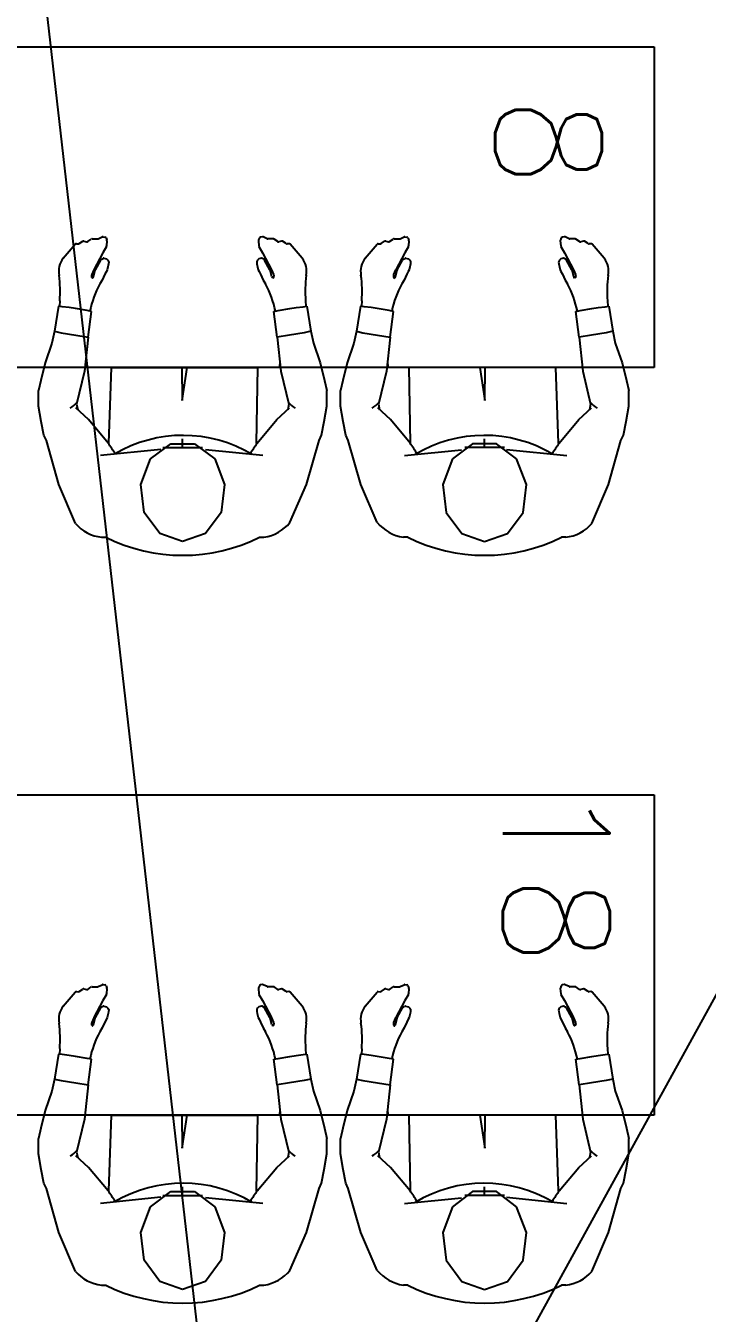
# Model space of a CAD drawing. Header units: metres. Extents: x -1 to 148, y 0 to 108.
# Drawn here: x 39.23 to 40.505, y 47.425 to 49.835 of the extents above; entities that cross this region are included whole.
import ezdxf

# ---------------------------------------------------------------- set-up
doc = ezdxf.new("R2010")
doc.units = ezdxf.units.M
doc.header["$MEASUREMENT"] = 0
doc.layers.add('MOEBEL', color=6, linetype='CONTINUOUS')
doc.layers.add('ZUFAHRTEN_WEGE', color=8, linetype='CONTINUOUS')
doc.styles.get("Standard").update_dxf_attribs({"font": 'romans.shx', "width": 0.7})

msp = doc.modelspace()

# ---------------------------------------------------------------- linework, layer by layer
at = {"layer": 'MOEBEL', "ltscale": 0.2}
for p, q in [((39.2056, 49.7956), (40.4056, 49.7956)), ((40.4056, 49.7956), (40.4056, 49.1956)), ((40.4056, 49.1956), (39.2056, 49.1956)), ((39.2056, 48.3956), (40.4056, 48.3956)), ((40.4056, 48.3956), (40.4056, 47.7956)), ((40.4056, 47.7956), (39.2056, 47.7956))]:
    msp.add_line(p, q, dxfattribs=at)
at = {"layer": 'ZUFAHRTEN_WEGE'}
for p, q in [((39.6584, 46.4516), (39.1351, 51.0387)), ((41.8823, 50.4976), (39.6584, 46.4516)), ((39.3454, 49.4312), (39.3522, 49.4357)), ((39.3538, 49.4361), (39.3639, 49.4361)), ((39.3652, 49.4364), (39.3723, 49.4399)), ((39.374, 49.4401), (39.3776, 49.4395)), ((39.3797, 49.4379), (39.3813, 49.4341)), ((39.6666, 49.4379), (39.665, 49.4341)), ((39.6722, 49.4401), (39.6687, 49.4395)), ((39.6811, 49.4364), (39.6739, 49.4399)), ((39.6925, 49.4361), (39.6823, 49.4361)), ((39.7009, 49.4312), (39.694, 49.4357)), ((39.9103, 49.4312), (39.9172, 49.4357)), ((39.9187, 49.4361), (39.9289, 49.4361)), ((39.9301, 49.4364), (39.9373, 49.4399)), ((39.939, 49.4401), (39.9425, 49.4395)), ((39.9446, 49.4379), (39.9462, 49.4341)), ((40.2315, 49.4379), (40.2299, 49.4341)), ((40.2372, 49.4401), (40.2337, 49.4395)), ((40.246, 49.4364), (40.2389, 49.4399)), ((40.2574, 49.4361), (40.2473, 49.4361)), ((40.2658, 49.4312), (40.259, 49.4357)), ((39.2993, 49.3998), (39.3219, 49.4261)), ((39.3242, 49.4271), (39.3276, 49.4269)), ((39.3294, 49.4273), (39.3361, 49.4317)), ((39.3384, 49.4321), (39.3431, 49.4308)), ((39.3736, 49.4101), (39.3568, 49.3784)), ((39.3804, 49.4216), (39.3737, 49.4102)), ((39.3815, 49.4328), (39.3808, 49.4229)), ((39.6647, 49.4328), (39.6655, 49.4229)), ((39.6658, 49.4216), (39.6726, 49.4102)), ((39.6727, 49.4101), (39.6895, 49.3784)), ((39.7079, 49.4321), (39.7032, 49.4308)), ((39.7169, 49.4273), (39.7102, 49.4317)), ((39.722, 49.4271), (39.7186, 49.4269)), ((39.7469, 49.3998), (39.7244, 49.4261)), ((39.8643, 49.3998), (39.8868, 49.4261)), ((39.8892, 49.4271), (39.8926, 49.4269)), ((39.8943, 49.4273), (39.901, 49.4317)), ((39.9033, 49.4321), (39.9081, 49.4308)), ((39.9386, 49.4101), (39.9217, 49.3784)), ((39.9454, 49.4216), (39.9386, 49.4102)), ((39.9465, 49.4328), (39.9457, 49.4229)), ((40.2297, 49.4328), (40.2304, 49.4229)), ((40.2308, 49.4216), (40.2376, 49.4102)), ((40.2376, 49.4101), (40.2544, 49.3784)), ((40.2728, 49.4321), (40.2681, 49.4308)), ((40.2818, 49.4273), (40.2751, 49.4317)), ((40.287, 49.4271), (40.2836, 49.4269)), ((40.3119, 49.3998), (40.2893, 49.4261)), ((39.3598, 49.3785), (39.3697, 49.3965)), ((39.3716, 49.398), (39.3742, 49.3997)), ((39.3754, 49.3998), (39.3806, 49.3988)), ((39.3806, 49.3988), (39.3829, 49.3963)), ((39.3829, 49.3963), (39.3845, 49.3941)), ((39.3839, 49.3862), (39.3832, 49.3837)), ((39.3844, 49.3895), (39.3839, 49.3862)), ((39.3847, 49.3926), (39.3844, 49.3895)), ((39.3845, 49.3941), (39.3847, 49.3926)), ((39.6618, 49.3941), (39.6616, 49.3926)), ((39.6616, 49.3926), (39.6618, 49.3895)), ((39.6633, 49.3963), (39.6618, 49.3941)), ((39.6618, 49.3895), (39.6623, 49.3862)), ((39.6623, 49.3862), (39.663, 49.3837)), ((39.6656, 49.3988), (39.6633, 49.3963)), ((39.6709, 49.3998), (39.6656, 49.3988)), ((39.6747, 49.398), (39.6721, 49.3997)), ((39.6865, 49.3785), (39.6765, 49.3965)), ((39.9247, 49.3785), (39.9347, 49.3965)), ((39.9365, 49.398), (39.9391, 49.3997)), ((39.9403, 49.3998), (39.9456, 49.3988)), ((39.9456, 49.3988), (39.9479, 49.3963)), ((39.9479, 49.3963), (39.9494, 49.3941)), ((39.9489, 49.3862), (39.9482, 49.3837)), ((39.9494, 49.3895), (39.9489, 49.3862)), ((39.9494, 49.3941), (39.9496, 49.3926)), ((39.9496, 49.3926), (39.9494, 49.3895)), ((40.2267, 49.3941), (40.2265, 49.3926)), ((40.2265, 49.3926), (40.2268, 49.3895)), ((40.2283, 49.3963), (40.2267, 49.3941)), ((40.2268, 49.3895), (40.2273, 49.3862)), ((40.2273, 49.3862), (40.228, 49.3837)), ((40.2306, 49.3988), (40.2283, 49.3963)), ((40.2358, 49.3998), (40.2306, 49.3988)), ((40.2397, 49.398), (40.237, 49.3997)), ((40.2514, 49.3785), (40.2415, 49.3965)), ((39.3528, 49.3686), (39.3524, 49.3661)), ((39.3567, 49.3782), (39.353, 49.3692)), ((39.3535, 49.3634), (39.3543, 49.3627)), ((39.3543, 49.3627), (39.3551, 49.3632)), ((39.3563, 49.3649), (39.3596, 49.3779)), ((39.3777, 49.3701), (39.3724, 49.3591)), ((39.3803, 49.3752), (39.3777, 49.3701)), ((39.3817, 49.3784), (39.3803, 49.3752)), ((39.3832, 49.3837), (39.3817, 49.3784)), ((39.663, 49.3837), (39.6645, 49.3784)), ((39.6645, 49.3784), (39.666, 49.3752)), ((39.666, 49.3752), (39.6685, 49.3701)), ((39.6685, 49.3701), (39.6738, 49.3591)), ((39.6899, 49.3649), (39.6867, 49.3779)), ((39.6896, 49.3782), (39.6933, 49.3692)), ((39.6919, 49.3627), (39.6911, 49.3632)), ((39.6928, 49.3634), (39.6919, 49.3627)), ((39.6935, 49.3686), (39.6939, 49.3661)), ((39.9178, 49.3686), (39.9173, 49.3661)), ((39.9216, 49.3782), (39.9179, 49.3692)), ((39.9184, 49.3634), (39.9193, 49.3627)), ((39.9193, 49.3627), (39.9201, 49.3632)), ((39.9213, 49.3649), (39.9245, 49.3779)), ((39.9427, 49.3701), (39.9374, 49.3591)), ((39.9452, 49.3752), (39.9427, 49.3701)), ((39.9467, 49.3784), (39.9452, 49.3752)), ((39.9482, 49.3837), (39.9467, 49.3784)), ((40.228, 49.3837), (40.2295, 49.3784)), ((40.2295, 49.3784), (40.2309, 49.3752)), ((40.2309, 49.3752), (40.2335, 49.3701)), ((40.2335, 49.3701), (40.2388, 49.3591)), ((40.2549, 49.3649), (40.2516, 49.3779)), ((40.2546, 49.3782), (40.2582, 49.3692)), ((40.2569, 49.3627), (40.2561, 49.3632)), ((40.2577, 49.3634), (40.2569, 49.3627)), ((40.2584, 49.3686), (40.2588, 49.3661)), ((39.3724, 49.3591), (39.3681, 49.3518)), ((39.6738, 49.3591), (39.6782, 49.3518)), ((39.9374, 49.3591), (39.933, 49.3518)), ((40.2388, 49.3591), (40.2431, 49.3518)), ((39.2932, 49.3202), (39.2928, 49.31)), ((39.2932, 49.3202), (39.2928, 49.31)), ((39.7531, 49.3202), (39.7535, 49.31)), ((39.7531, 49.3202), (39.7535, 49.31)), ((39.8581, 49.3202), (39.8577, 49.31)), ((39.8581, 49.3202), (39.8577, 49.31)), ((40.318, 49.3202), (40.3185, 49.31)), ((40.318, 49.3202), (40.3185, 49.31)), ((39.2909, 49.3102), (39.2834, 49.2632)), ((39.2976, 49.3092), (39.2909, 49.3102)), ((39.3107, 49.3074), (39.2976, 49.3092)), ((39.3223, 49.3056), (39.3107, 49.3074)), ((39.3446, 49.3018), (39.3223, 49.3056)), ((39.3526, 49.3005), (39.3446, 49.3018)), ((39.3461, 49.2523), (39.3526, 49.3005)), ((39.6936, 49.3005), (39.7016, 49.3018)), ((39.7001, 49.2523), (39.6936, 49.3005)), ((39.7016, 49.3018), (39.7239, 49.3056)), ((39.7239, 49.3056), (39.7356, 49.3074)), ((39.7356, 49.3074), (39.7487, 49.3092)), ((39.7487, 49.3092), (39.7553, 49.3102)), ((39.7553, 49.3102), (39.7628, 49.2632)), ((39.8559, 49.3102), (39.8484, 49.2632)), ((39.8625, 49.3092), (39.8559, 49.3102)), ((39.8756, 49.3074), (39.8625, 49.3092)), ((39.8873, 49.3056), (39.8756, 49.3074)), ((39.9096, 49.3018), (39.8873, 49.3056)), ((39.9176, 49.3005), (39.9096, 49.3018)), ((39.9111, 49.2523), (39.9176, 49.3005)), ((40.2586, 49.3005), (40.2666, 49.3018)), ((40.2651, 49.2523), (40.2586, 49.3005)), ((40.2666, 49.3018), (40.2889, 49.3056)), ((40.2889, 49.3056), (40.3006, 49.3074)), ((40.3006, 49.3074), (40.3136, 49.3092)), ((40.3136, 49.3092), (40.3203, 49.3102)), ((40.3203, 49.3102), (40.3278, 49.2632)), ((39.2834, 49.2632), (39.2786, 49.2407)), ((39.2838, 49.2647), (39.2834, 49.2632)), ((39.2834, 49.2632), (39.2956, 49.2605)), ((39.2956, 49.2605), (39.3229, 49.2562)), ((39.3229, 49.2562), (39.3461, 49.2523)), ((39.3461, 49.2523), (39.3394, 49.1884)), ((39.7233, 49.2562), (39.7001, 49.2523)), ((39.7001, 49.2523), (39.7068, 49.1884)), ((39.7507, 49.2605), (39.7233, 49.2562)), ((39.7628, 49.2632), (39.7507, 49.2605)), ((39.7625, 49.2647), (39.7628, 49.2632)), ((39.7628, 49.2632), (39.7677, 49.2407)), ((39.8484, 49.2632), (39.8435, 49.2407)), ((39.8487, 49.2647), (39.8484, 49.2632)), ((39.8484, 49.2632), (39.8605, 49.2605)), ((39.8605, 49.2605), (39.8879, 49.2562)), ((39.8879, 49.2562), (39.9111, 49.2523)), ((39.9111, 49.2523), (39.9044, 49.1884)), ((40.2883, 49.2562), (40.2651, 49.2523)), ((40.2651, 49.2523), (40.2718, 49.1884)), ((40.3157, 49.2605), (40.2883, 49.2562)), ((40.3278, 49.2632), (40.3157, 49.2605)), ((40.3274, 49.2647), (40.3278, 49.2632)), ((40.3278, 49.2632), (40.3326, 49.2407)), ((39.2786, 49.2407), (39.2661, 49.2043)), ((39.7677, 49.2407), (39.7802, 49.2043)), ((39.8435, 49.2407), (39.831, 49.2043)), ((40.3326, 49.2407), (40.3452, 49.2043)), ((39.2661, 49.2043), (39.2576, 49.1711)), ((39.3848, 49.0538), (39.3898, 49.1956)), ((39.3898, 49.1956), (39.664, 49.1956)), ((39.5228, 49.1337), (39.5222, 49.1956)), ((39.5223, 49.1337), (39.5315, 49.1956)), ((39.6615, 49.0538), (39.664, 49.1956)), ((39.7045, 49.2002), (39.7044, 49.1991)), ((39.7044, 49.1991), (39.7044, 49.1979)), ((39.7047, 49.2014), (39.7045, 49.2002)), ((39.7049, 49.2025), (39.7047, 49.2014)), ((39.7052, 49.2036), (39.7049, 49.2025)), ((39.7802, 49.2043), (39.7886, 49.1711)), ((39.831, 49.2043), (39.8226, 49.1711)), ((39.906, 49.2036), (39.9063, 49.2025)), ((39.9063, 49.2025), (39.9065, 49.2014)), ((39.9065, 49.2014), (39.9067, 49.2002)), ((39.9067, 49.2002), (39.9068, 49.1991)), ((39.9068, 49.1991), (39.9068, 49.1979)), ((39.9497, 49.0538), (39.9472, 49.1956)), ((40.2214, 49.1956), (39.9472, 49.1956)), ((40.0889, 49.1337), (40.0797, 49.1956)), ((40.0884, 49.1337), (40.0891, 49.1956)), ((40.2264, 49.0538), (40.2214, 49.1956)), ((40.3452, 49.2043), (40.3536, 49.1711)), ((39.2576, 49.1711), (39.2535, 49.1523)), ((39.3394, 49.1884), (39.3247, 49.1266)), ((39.7068, 49.1884), (39.7216, 49.1266)), ((39.7886, 49.1711), (39.7928, 49.1523)), ((39.8226, 49.1711), (39.8184, 49.1523)), ((39.9044, 49.1884), (39.8896, 49.1266)), ((40.2718, 49.1884), (40.2865, 49.1266)), ((40.3536, 49.1711), (40.3577, 49.1523)), ((39.2534, 49.1233), (39.2535, 49.1523)), ((39.7928, 49.1233), (39.7928, 49.1523)), ((39.8184, 49.1233), (39.8184, 49.1523)), ((40.3578, 49.1233), (40.3577, 49.1523)), ((39.2585, 49.0942), (39.2534, 49.1233)), ((39.3247, 49.1266), (39.3267, 49.1164)), ((39.7216, 49.1266), (39.7196, 49.1164)), ((39.7878, 49.0942), (39.7928, 49.1233)), ((39.8235, 49.0942), (39.8184, 49.1233)), ((39.8896, 49.1266), (39.8916, 49.1164)), ((40.2865, 49.1266), (40.2846, 49.1164)), ((40.3527, 49.0942), (40.3578, 49.1233)), ((39.3467, 49.0978), (39.3232, 49.1196)), ((39.3836, 49.0538), (39.3467, 49.0978)), ((39.6626, 49.0538), (39.6995, 49.0978)), ((39.6995, 49.0978), (39.7231, 49.1196)), ((39.9117, 49.0978), (39.8881, 49.1196)), ((39.9486, 49.0538), (39.9117, 49.0978)), ((40.2276, 49.0538), (40.2645, 49.0978)), ((40.2645, 49.0978), (40.288, 49.1196)), ((39.2632, 49.0687), (39.2585, 49.0942)), ((39.7831, 49.0687), (39.7878, 49.0942)), ((39.8281, 49.0687), (39.8235, 49.0942)), ((40.348, 49.0687), (40.3527, 49.0942)), ((39.2681, 49.0587), (39.2632, 49.0687)), ((39.2913, 48.9763), (39.2681, 49.0587)), ((39.4632, 49.0242), (39.5008, 49.0527)), ((39.5008, 49.0527), (39.5455, 49.0527)), ((39.5231, 49.0456), (39.5231, 49.0617)), ((39.5455, 49.0527), (39.5831, 49.0242)), ((39.7549, 48.9763), (39.7782, 49.0587)), ((39.7782, 49.0587), (39.7831, 49.0687)), ((39.833, 49.0587), (39.8281, 49.0687)), ((39.8563, 48.9763), (39.833, 49.0587)), ((40.0657, 49.0527), (40.0281, 49.0242)), ((40.1104, 49.0527), (40.0657, 49.0527)), ((40.0881, 49.0456), (40.0881, 49.0617)), ((40.148, 49.0242), (40.1104, 49.0527)), ((40.3199, 48.9763), (40.3431, 49.0587)), ((40.3431, 49.0587), (40.348, 49.0687)), ((39.4821, 49.0421), (39.3692, 49.0305)), ((39.4446, 48.9763), (39.4632, 49.0242)), ((39.486, 49.0456), (39.5602, 49.0456)), ((39.6732, 49.0305), (39.5661, 49.0412)), ((39.5831, 49.0242), (39.6016, 48.9763)), ((39.938, 49.0305), (40.0451, 49.0412)), ((40.0281, 49.0242), (40.0096, 48.9763)), ((40.1252, 49.0456), (40.051, 49.0456)), ((40.1291, 49.0421), (40.242, 49.0305)), ((40.1666, 48.9763), (40.148, 49.0242)), ((39.3223, 48.9032), (39.2913, 48.9763)), ((39.451, 48.9242), (39.4446, 48.9763)), ((39.6016, 48.9763), (39.5953, 48.9242)), ((39.7239, 48.9052), (39.7549, 48.9763)), ((39.8873, 48.9052), (39.8563, 48.9763)), ((40.0096, 48.9763), (40.0159, 48.9242)), ((40.1602, 48.9242), (40.1666, 48.9763)), ((40.2889, 48.9032), (40.3199, 48.9763)), ((39.4802, 48.8844), (39.451, 48.9242)), ((39.5953, 48.9242), (39.566, 48.8844)), ((40.0159, 48.9242), (40.0452, 48.8844)), ((40.131, 48.8844), (40.1602, 48.9242)), ((39.5231, 48.8695), (39.4802, 48.8844)), ((39.566, 48.8844), (39.5231, 48.8695)), ((40.0452, 48.8844), (40.0881, 48.8695)), ((40.0881, 48.8695), (40.131, 48.8844)), ((39.3711, 48.8775), (39.3791, 48.8775)), ((39.6671, 48.8775), (39.6751, 48.8775)), ((39.9441, 48.8775), (39.9361, 48.8775)), ((40.2401, 48.8775), (40.2321, 48.8775)), ((39.3538, 48.0361), (39.3639, 48.0361)), ((39.3652, 48.0364), (39.3723, 48.0399)), ((39.374, 48.0401), (39.3776, 48.0395)), ((39.3797, 48.0379), (39.3813, 48.0341)), ((39.6666, 48.0379), (39.665, 48.0341)), ((39.6722, 48.0401), (39.6687, 48.0395)), ((39.6811, 48.0364), (39.6739, 48.0399)), ((39.6925, 48.0361), (39.6823, 48.0361)), ((39.9187, 48.0361), (39.9289, 48.0361)), ((39.9301, 48.0364), (39.9373, 48.0399)), ((39.939, 48.0401), (39.9425, 48.0395)), ((39.9446, 48.0379), (39.9462, 48.0341)), ((40.2315, 48.0379), (40.2299, 48.0341)), ((40.2372, 48.0401), (40.2337, 48.0395)), ((40.246, 48.0364), (40.2389, 48.0399)), ((40.2574, 48.0361), (40.2473, 48.0361)), ((39.2993, 47.9998), (39.3219, 48.0261)), ((39.3242, 48.0271), (39.3276, 48.0269)), ((39.3294, 48.0273), (39.3361, 48.0317)), ((39.3384, 48.0321), (39.3431, 48.0308)), ((39.3454, 48.0312), (39.3522, 48.0357)), ((39.3804, 48.0216), (39.3737, 48.0102)), ((39.3815, 48.0328), (39.3808, 48.0229)), ((39.6647, 48.0328), (39.6655, 48.0229)), ((39.6658, 48.0216), (39.6726, 48.0102)), ((39.7009, 48.0312), (39.694, 48.0357)), ((39.7079, 48.0321), (39.7032, 48.0308)), ((39.7169, 48.0273), (39.7102, 48.0317)), ((39.722, 48.0271), (39.7186, 48.0269)), ((39.7469, 47.9998), (39.7244, 48.0261)), ((39.8643, 47.9998), (39.8868, 48.0261)), ((39.8892, 48.0271), (39.8926, 48.0269)), ((39.8943, 48.0273), (39.901, 48.0317)), ((39.9033, 48.0321), (39.9081, 48.0308)), ((39.9103, 48.0312), (39.9172, 48.0357)), ((39.9454, 48.0216), (39.9386, 48.0102)), ((39.9465, 48.0328), (39.9457, 48.0229)), ((40.2297, 48.0328), (40.2304, 48.0229)), ((40.2308, 48.0216), (40.2376, 48.0102)), ((40.2658, 48.0312), (40.259, 48.0357)), ((40.2728, 48.0321), (40.2681, 48.0308)), ((40.2818, 48.0273), (40.2751, 48.0317)), ((40.287, 48.0271), (40.2836, 48.0269)), ((40.3119, 47.9998), (40.2893, 48.0261)), ((39.3736, 48.0101), (39.3568, 47.9784)), ((39.3598, 47.9785), (39.3697, 47.9965)), ((39.3716, 47.998), (39.3742, 47.9997)), ((39.3754, 47.9998), (39.3806, 47.9988)), ((39.3806, 47.9988), (39.3829, 47.9963)), ((39.3829, 47.9963), (39.3845, 47.9941)), ((39.3844, 47.9895), (39.3839, 47.9862)), ((39.3847, 47.9926), (39.3844, 47.9895)), ((39.3845, 47.9941), (39.3847, 47.9926)), ((39.6618, 47.9941), (39.6616, 47.9926)), ((39.6616, 47.9926), (39.6618, 47.9895)), ((39.6633, 47.9963), (39.6618, 47.9941)), ((39.6618, 47.9895), (39.6623, 47.9862)), ((39.6656, 47.9988), (39.6633, 47.9963)), ((39.6709, 47.9998), (39.6656, 47.9988)), ((39.6747, 47.998), (39.6721, 47.9997)), ((39.6727, 48.0101), (39.6895, 47.9784)), ((39.6865, 47.9785), (39.6765, 47.9965)), ((39.9386, 48.0101), (39.9217, 47.9784)), ((39.9247, 47.9785), (39.9347, 47.9965)), ((39.9365, 47.998), (39.9391, 47.9997)), ((39.9403, 47.9998), (39.9456, 47.9988)), ((39.9456, 47.9988), (39.9479, 47.9963)), ((39.9479, 47.9963), (39.9494, 47.9941)), ((39.9494, 47.9895), (39.9489, 47.9862)), ((39.9494, 47.9941), (39.9496, 47.9926)), ((39.9496, 47.9926), (39.9494, 47.9895)), ((40.2267, 47.9941), (40.2265, 47.9926)), ((40.2265, 47.9926), (40.2268, 47.9895)), ((40.2283, 47.9963), (40.2267, 47.9941)), ((40.2268, 47.9895), (40.2273, 47.9862)), ((40.2306, 47.9988), (40.2283, 47.9963)), ((40.2358, 47.9998), (40.2306, 47.9988)), ((40.2397, 47.998), (40.237, 47.9997)), ((40.2376, 48.0101), (40.2544, 47.9784)), ((40.2514, 47.9785), (40.2415, 47.9965)), ((39.3528, 47.9686), (39.3524, 47.9661)), ((39.3567, 47.9782), (39.353, 47.9692)), ((39.3563, 47.9649), (39.3596, 47.9779)), ((39.3777, 47.9701), (39.3724, 47.9591)), ((39.3803, 47.9752), (39.3777, 47.9701)), ((39.3817, 47.9784), (39.3803, 47.9752)), ((39.3832, 47.9837), (39.3817, 47.9784)), ((39.3839, 47.9862), (39.3832, 47.9837)), ((39.6623, 47.9862), (39.663, 47.9837)), ((39.663, 47.9837), (39.6645, 47.9784)), ((39.6645, 47.9784), (39.666, 47.9752)), ((39.666, 47.9752), (39.6685, 47.9701)), ((39.6685, 47.9701), (39.6738, 47.9591)), ((39.6899, 47.9649), (39.6867, 47.9779)), ((39.6896, 47.9782), (39.6933, 47.9692)), ((39.6935, 47.9686), (39.6939, 47.9661)), ((39.9178, 47.9686), (39.9173, 47.9661)), ((39.9216, 47.9782), (39.9179, 47.9692)), ((39.9213, 47.9649), (39.9245, 47.9779)), ((39.9427, 47.9701), (39.9374, 47.9591)), ((39.9452, 47.9752), (39.9427, 47.9701)), ((39.9467, 47.9784), (39.9452, 47.9752)), ((39.9482, 47.9837), (39.9467, 47.9784)), ((39.9489, 47.9862), (39.9482, 47.9837)), ((40.2273, 47.9862), (40.228, 47.9837)), ((40.228, 47.9837), (40.2295, 47.9784)), ((40.2295, 47.9784), (40.2309, 47.9752)), ((40.2309, 47.9752), (40.2335, 47.9701)), ((40.2335, 47.9701), (40.2388, 47.9591)), ((40.2549, 47.9649), (40.2516, 47.9779)), ((40.2546, 47.9782), (40.2582, 47.9692)), ((40.2584, 47.9686), (40.2588, 47.9661)), ((39.3535, 47.9634), (39.3543, 47.9627)), ((39.3543, 47.9627), (39.3551, 47.9632)), ((39.3724, 47.9591), (39.3681, 47.9518)), ((39.6738, 47.9591), (39.6782, 47.9518)), ((39.6919, 47.9627), (39.6911, 47.9632)), ((39.6928, 47.9634), (39.6919, 47.9627)), ((39.9184, 47.9634), (39.9193, 47.9627)), ((39.9193, 47.9627), (39.9201, 47.9632)), ((39.9374, 47.9591), (39.933, 47.9518)), ((40.2388, 47.9591), (40.2431, 47.9518)), ((40.2569, 47.9627), (40.2561, 47.9632)), ((40.2577, 47.9634), (40.2569, 47.9627)), ((39.2932, 47.9202), (39.2928, 47.91)), ((39.2932, 47.9202), (39.2928, 47.91)), ((39.7531, 47.9202), (39.7535, 47.91)), ((39.7531, 47.9202), (39.7535, 47.91)), ((39.8581, 47.9202), (39.8577, 47.91)), ((39.8581, 47.9202), (39.8577, 47.91)), ((40.318, 47.9202), (40.3185, 47.91)), ((40.318, 47.9202), (40.3185, 47.91)), ((39.2909, 47.9102), (39.2834, 47.8632)), ((39.2976, 47.9092), (39.2909, 47.9102)), ((39.3107, 47.9074), (39.2976, 47.9092)), ((39.3223, 47.9056), (39.3107, 47.9074)), ((39.3446, 47.9018), (39.3223, 47.9056)), ((39.3526, 47.9005), (39.3446, 47.9018)), ((39.3461, 47.8523), (39.3526, 47.9005)), ((39.6936, 47.9005), (39.7016, 47.9018)), ((39.7001, 47.8523), (39.6936, 47.9005)), ((39.7016, 47.9018), (39.7239, 47.9056)), ((39.7239, 47.9056), (39.7356, 47.9074)), ((39.7356, 47.9074), (39.7487, 47.9092)), ((39.7487, 47.9092), (39.7553, 47.9102)), ((39.7553, 47.9102), (39.7628, 47.8632)), ((39.8559, 47.9102), (39.8484, 47.8632)), ((39.8625, 47.9092), (39.8559, 47.9102)), ((39.8756, 47.9074), (39.8625, 47.9092)), ((39.8873, 47.9056), (39.8756, 47.9074)), ((39.9096, 47.9018), (39.8873, 47.9056)), ((39.9176, 47.9005), (39.9096, 47.9018)), ((39.9111, 47.8523), (39.9176, 47.9005)), ((40.2586, 47.9005), (40.2666, 47.9018)), ((40.2651, 47.8523), (40.2586, 47.9005)), ((40.2666, 47.9018), (40.2889, 47.9056)), ((40.2889, 47.9056), (40.3006, 47.9074)), ((40.3006, 47.9074), (40.3136, 47.9092)), ((40.3136, 47.9092), (40.3203, 47.9102)), ((40.3203, 47.9102), (40.3278, 47.8632)), ((39.2834, 47.8632), (39.2786, 47.8407)), ((39.2838, 47.8647), (39.2834, 47.8632)), ((39.2834, 47.8632), (39.2956, 47.8605)), ((39.2956, 47.8605), (39.3229, 47.8562)), ((39.3229, 47.8562), (39.3461, 47.8523)), ((39.3461, 47.8523), (39.3394, 47.7884)), ((39.7233, 47.8562), (39.7001, 47.8523)), ((39.7001, 47.8523), (39.7068, 47.7884)), ((39.7507, 47.8605), (39.7233, 47.8562)), ((39.7628, 47.8632), (39.7507, 47.8605)), ((39.7625, 47.8647), (39.7628, 47.8632)), ((39.7628, 47.8632), (39.7677, 47.8407)), ((39.8484, 47.8632), (39.8435, 47.8407)), ((39.8487, 47.8647), (39.8484, 47.8632)), ((39.8484, 47.8632), (39.8605, 47.8605)), ((39.8605, 47.8605), (39.8879, 47.8562)), ((39.8879, 47.8562), (39.9111, 47.8523)), ((39.9111, 47.8523), (39.9044, 47.7884)), ((40.2883, 47.8562), (40.2651, 47.8523)), ((40.2651, 47.8523), (40.2718, 47.7884)), ((40.3157, 47.8605), (40.2883, 47.8562)), ((40.3278, 47.8632), (40.3157, 47.8605)), ((40.3274, 47.8647), (40.3278, 47.8632)), ((40.3278, 47.8632), (40.3326, 47.8407)), ((39.2786, 47.8407), (39.2661, 47.8043)), ((39.7677, 47.8407), (39.7802, 47.8043)), ((39.8435, 47.8407), (39.831, 47.8043)), ((40.3326, 47.8407), (40.3452, 47.8043)), ((39.2661, 47.8043), (39.2576, 47.7711)), ((39.3848, 47.6538), (39.3898, 47.7956)), ((39.3898, 47.7956), (39.664, 47.7956)), ((39.5228, 47.7337), (39.5222, 47.7956)), ((39.5223, 47.7337), (39.5315, 47.7956)), ((39.6615, 47.6538), (39.664, 47.7956)), ((39.7045, 47.8002), (39.7044, 47.7991)), ((39.7044, 47.7991), (39.7044, 47.7979)), ((39.7047, 47.8014), (39.7045, 47.8002)), ((39.7049, 47.8025), (39.7047, 47.8014)), ((39.7052, 47.8036), (39.7049, 47.8025)), ((39.7802, 47.8043), (39.7886, 47.7711)), ((39.831, 47.8043), (39.8226, 47.7711)), ((39.906, 47.8036), (39.9063, 47.8025)), ((39.9063, 47.8025), (39.9065, 47.8014)), ((39.9065, 47.8014), (39.9067, 47.8002)), ((39.9067, 47.8002), (39.9068, 47.7991)), ((39.9068, 47.7991), (39.9068, 47.7979)), ((39.9497, 47.6538), (39.9472, 47.7956)), ((40.2214, 47.7956), (39.9472, 47.7956)), ((40.0889, 47.7337), (40.0797, 47.7956)), ((40.0884, 47.7337), (40.0891, 47.7956)), ((40.2264, 47.6538), (40.2214, 47.7956)), ((40.3452, 47.8043), (40.3536, 47.7711)), ((39.2576, 47.7711), (39.2535, 47.7523)), ((39.3394, 47.7884), (39.3247, 47.7266)), ((39.7068, 47.7884), (39.7216, 47.7266)), ((39.7886, 47.7711), (39.7928, 47.7523)), ((39.8226, 47.7711), (39.8184, 47.7523)), ((39.9044, 47.7884), (39.8896, 47.7266)), ((40.2718, 47.7884), (40.2865, 47.7266)), ((40.3536, 47.7711), (40.3577, 47.7523)), ((39.2534, 47.7233), (39.2535, 47.7523)), ((39.7928, 47.7233), (39.7928, 47.7523)), ((39.8184, 47.7233), (39.8184, 47.7523)), ((40.3578, 47.7233), (40.3577, 47.7523)), ((39.2585, 47.6942), (39.2534, 47.7233)), ((39.3247, 47.7266), (39.3267, 47.7164)), ((39.7216, 47.7266), (39.7196, 47.7164)), ((39.7878, 47.6942), (39.7928, 47.7233)), ((39.8235, 47.6942), (39.8184, 47.7233)), ((39.8896, 47.7266), (39.8916, 47.7164)), ((40.2865, 47.7266), (40.2846, 47.7164)), ((40.3527, 47.6942), (40.3578, 47.7233)), ((39.3467, 47.6978), (39.3232, 47.7196)), ((39.6995, 47.6978), (39.7231, 47.7196)), ((39.9117, 47.6978), (39.8881, 47.7196)), ((40.2645, 47.6978), (40.288, 47.7196)), ((39.2632, 47.6687), (39.2585, 47.6942)), ((39.3836, 47.6538), (39.3467, 47.6978)), ((39.6626, 47.6538), (39.6995, 47.6978)), ((39.7831, 47.6687), (39.7878, 47.6942)), ((39.8281, 47.6687), (39.8235, 47.6942)), ((39.9486, 47.6538), (39.9117, 47.6978)), ((40.2276, 47.6538), (40.2645, 47.6978)), ((40.348, 47.6687), (40.3527, 47.6942)), ((39.2681, 47.6587), (39.2632, 47.6687)), ((39.2913, 47.5763), (39.2681, 47.6587)), ((39.4632, 47.6242), (39.5008, 47.6527)), ((39.5008, 47.6527), (39.5455, 47.6527)), ((39.5231, 47.6456), (39.5231, 47.6617)), ((39.5455, 47.6527), (39.5831, 47.6242)), ((39.7549, 47.5763), (39.7782, 47.6587)), ((39.7782, 47.6587), (39.7831, 47.6687)), ((39.833, 47.6587), (39.8281, 47.6687)), ((39.8563, 47.5763), (39.833, 47.6587)), ((40.0657, 47.6527), (40.0281, 47.6242)), ((40.1104, 47.6527), (40.0657, 47.6527)), ((40.0881, 47.6456), (40.0881, 47.6617)), ((40.148, 47.6242), (40.1104, 47.6527)), ((40.3199, 47.5763), (40.3431, 47.6587)), ((40.3431, 47.6587), (40.348, 47.6687)), ((39.4821, 47.6421), (39.3692, 47.6305)), ((39.486, 47.6456), (39.5602, 47.6456)), ((39.6732, 47.6305), (39.5661, 47.6412)), ((39.938, 47.6305), (40.0451, 47.6412)), ((40.1252, 47.6456), (40.051, 47.6456)), ((40.1291, 47.6421), (40.242, 47.6305)), ((39.4446, 47.5763), (39.4632, 47.6242)), ((39.5831, 47.6242), (39.6016, 47.5763)), ((40.0281, 47.6242), (40.0096, 47.5763)), ((40.1666, 47.5763), (40.148, 47.6242)), ((39.3223, 47.5032), (39.2913, 47.5763)), ((39.451, 47.5242), (39.4446, 47.5763)), ((39.6016, 47.5763), (39.5953, 47.5242)), ((39.7239, 47.5052), (39.7549, 47.5763)), ((39.8873, 47.5052), (39.8563, 47.5763)), ((40.0096, 47.5763), (40.0159, 47.5242)), ((40.1602, 47.5242), (40.1666, 47.5763)), ((40.2889, 47.5032), (40.3199, 47.5763)), ((39.4802, 47.4844), (39.451, 47.5242)), ((39.5953, 47.5242), (39.566, 47.4844)), ((40.0159, 47.5242), (40.0452, 47.4844)), ((40.131, 47.4844), (40.1602, 47.5242)), ((39.5231, 47.4695), (39.4802, 47.4844)), ((39.566, 47.4844), (39.5231, 47.4695)), ((40.0452, 47.4844), (40.0881, 47.4695)), ((40.0881, 47.4695), (40.131, 47.4844)), ((39.3711, 47.4775), (39.3791, 47.4775)), ((39.6671, 47.4775), (39.6751, 47.4775)), ((39.9441, 47.4775), (39.9361, 47.4775)), ((40.2401, 47.4775), (40.2321, 47.4775))]:
    msp.add_line(p, q, dxfattribs=at)
for centre, radius, start, end in [((39.3538, 49.4333), 0.00283, 89.9348, 123.2747), ((39.3639, 49.439), 0.00283, 269.9348, 295.913), ((39.3736, 49.4373), 0.00283, 80.3241, 115.913), ((39.3771, 49.4367), 0.00283, 23.0843, 80.3241), ((39.3787, 49.433), 0.00283, 355.8427, 23.0843), ((39.6676, 49.433), 0.00283, 156.9157, 184.1573), ((39.6692, 49.4367), 0.00283, 99.6759, 156.9157), ((39.6727, 49.4373), 0.00283, 64.087, 99.6759), ((39.6823, 49.439), 0.00283, 244.087, 270.0652), ((39.6925, 49.4333), 0.00283, 56.7253, 90.0652), ((39.9187, 49.4333), 0.00283, 89.9348, 123.2747), ((39.9289, 49.439), 0.00283, 269.9348, 295.913), ((39.9385, 49.4373), 0.00283, 80.3241, 115.913), ((39.942, 49.4367), 0.00283, 23.0843, 80.3241), ((39.9436, 49.433), 0.00283, 355.8427, 23.0843), ((40.2325, 49.433), 0.00283, 156.9157, 184.1573), ((40.2341, 49.4367), 0.00283, 99.6759, 156.9157), ((40.2376, 49.4373), 0.00283, 64.087, 99.6759), ((40.2473, 49.439), 0.00283, 244.087, 270.0652), ((40.2574, 49.4333), 0.00283, 56.7253, 90.0652), ((39.324, 49.4243), 0.00283, 85.8661, 139.4353), ((39.3278, 49.4297), 0.00283, 265.8661, 303.2828), ((39.3376, 49.4293), 0.00283, 75.0965, 123.2828), ((39.3438, 49.4336), 0.00283, 255.0965, 303.2747), ((39.3761, 49.4087), 0.00283, 149.5422, 152.0077), ((39.378, 49.4231), 0.00283, 329.5422, 355.8427), ((39.6683, 49.4231), 0.00283, 184.1573, 210.4578), ((39.6702, 49.4087), 0.00283, 27.9923, 30.4578), ((39.7024, 49.4336), 0.00283, 236.7253, 284.9035), ((39.7086, 49.4293), 0.00283, 56.7172, 104.9035), ((39.7184, 49.4297), 0.00283, 236.7172, 274.1339), ((39.7222, 49.4243), 0.00283, 40.5647, 94.1339), ((39.889, 49.4243), 0.00283, 85.8661, 139.4353), ((39.8928, 49.4297), 0.00283, 265.8661, 303.2828), ((39.9026, 49.4293), 0.00283, 75.0965, 123.2828), ((39.9088, 49.4336), 0.00283, 255.0965, 303.2747), ((39.9411, 49.4087), 0.00283, 149.5422, 152.0077), ((39.9429, 49.4231), 0.00283, 329.5422, 355.8427), ((40.2332, 49.4231), 0.00283, 184.1573, 210.4578), ((40.2351, 49.4087), 0.00283, 27.9923, 30.4578), ((40.2674, 49.4336), 0.00283, 236.7253, 284.9035), ((40.2736, 49.4293), 0.00283, 56.7172, 104.9035), ((40.2834, 49.4297), 0.00283, 236.7172, 274.1339), ((40.2872, 49.4243), 0.00283, 40.5647, 94.1339), ((39.3326, 49.3751), 0.0415, 143.4501, 189.999), ((39.3722, 49.3953), 0.00283, 104.0424, 153.5306), ((39.3749, 49.397), 0.00283, 79.4744, 104.0424), ((39.6714, 49.397), 0.00283, 75.9576, 100.5256), ((39.674, 49.3953), 0.00283, 26.4694, 75.9576), ((39.7136, 49.3751), 0.0415, 350.001, 36.5499), ((39.8976, 49.3751), 0.0415, 143.4501, 189.999), ((39.9372, 49.3953), 0.00283, 104.0424, 153.5306), ((39.9398, 49.397), 0.00283, 79.4744, 104.0424), ((40.2363, 49.397), 0.00283, 75.9576, 100.5256), ((40.239, 49.3953), 0.00283, 26.4694, 75.9576), ((40.2786, 49.3751), 0.0415, 350.001, 36.5499), ((39.0852, 49.3382), 0.2087, 355.0731, 8.1902), ((39.3552, 49.3656), 0.00283, 170.6085, 233.1266), ((39.3556, 49.3681), 0.00283, 157.5874, 170.6085), ((39.3536, 49.3656), 0.00283, 303.2828, 345.9337), ((39.3593, 49.3771), 0.00283, 152.0077, 157.5874), ((39.3623, 49.3772), 0.00283, 153.5306, 165.9337), ((39.6839, 49.3772), 0.00283, 14.0663, 26.4694), ((39.687, 49.3771), 0.00283, 22.4126, 27.9923), ((39.6927, 49.3656), 0.00283, 194.0663, 236.7172), ((39.6911, 49.3656), 0.00283, 306.8734, 9.3915), ((39.6907, 49.3681), 0.00283, 9.3915, 22.4126), ((39.961, 49.3382), 0.2087, 171.8098, 184.9269), ((39.6502, 49.3382), 0.2087, 355.0731, 8.1902), ((39.9201, 49.3656), 0.00283, 170.6085, 233.1266), ((39.9205, 49.3681), 0.00283, 157.5874, 170.6085), ((39.9185, 49.3656), 0.00283, 303.2828, 345.9337), ((39.9242, 49.3771), 0.00283, 152.0077, 157.5874), ((39.9273, 49.3772), 0.00283, 153.5306, 165.9337), ((40.2489, 49.3772), 0.00283, 14.0663, 26.4694), ((40.2519, 49.3771), 0.00283, 22.4126, 27.9923), ((40.2576, 49.3656), 0.00283, 194.0663, 236.7172), ((40.256, 49.3656), 0.00283, 306.8734, 9.3915), ((40.2556, 49.3681), 0.00283, 9.3915, 22.4126), ((40.526, 49.3382), 0.2087, 171.8098, 184.9269), ((39.5389, 49.2605), 0.1937, 151.885, 167.9411), ((39.5073, 49.2605), 0.1937, 12.0589, 28.115), ((40.1039, 49.2605), 0.1937, 151.885, 167.9411), ((40.0723, 49.2605), 0.1937, 12.0589, 28.115), ((39.2922, 49.1567), 0.0425, 298.3529, 321.6392), ((39.754, 49.1567), 0.0425, 218.3608, 241.6471), ((39.8572, 49.1567), 0.0425, 298.3529, 321.6392), ((40.319, 49.1567), 0.0425, 218.3608, 241.6471), ((38.8937, 48.716), 0.5951, 32.2741, 34.5877), ((39.5238, 48.8171), 0.2512, 59.0276, 120.6555), ((40.1525, 48.716), 0.5951, 145.4123, 147.7259), ((39.4587, 48.716), 0.5951, 32.2741, 34.5877), ((40.0874, 48.8171), 0.2512, 59.3445, 120.9724), ((40.7175, 48.716), 0.5951, 145.4123, 147.7259), ((39.6641, 48.9539), 0.0771, 278.2397, 320.8791), ((39.9471, 48.9539), 0.0771, 219.1209, 261.7603), ((39.3803, 48.9541), 0.0771, 221.2761, 263.1749), ((40.2309, 48.9541), 0.0771, 276.8251, 318.7239), ((39.5231, 49.1683), 0.3245, 243.6587, 296.3413), ((40.0881, 49.1683), 0.3245, 243.6587, 296.3413), ((39.3538, 48.0333), 0.00283, 89.9348, 123.2747), ((39.3639, 48.039), 0.00283, 269.9348, 295.913), ((39.3736, 48.0373), 0.00283, 80.3241, 115.913), ((39.3771, 48.0367), 0.00283, 23.0843, 80.3241), ((39.6692, 48.0367), 0.00283, 99.6759, 156.9157), ((39.6727, 48.0373), 0.00283, 64.087, 99.6759), ((39.6823, 48.039), 0.00283, 244.087, 270.0652), ((39.6925, 48.0333), 0.00283, 56.7253, 90.0652), ((39.9187, 48.0333), 0.00283, 89.9348, 123.2747), ((39.9289, 48.039), 0.00283, 269.9348, 295.913), ((39.9385, 48.0373), 0.00283, 80.3241, 115.913), ((39.942, 48.0367), 0.00283, 23.0843, 80.3241), ((40.2341, 48.0367), 0.00283, 99.6759, 156.9157), ((40.2376, 48.0373), 0.00283, 64.087, 99.6759), ((40.2473, 48.039), 0.00283, 244.087, 270.0652), ((40.2574, 48.0333), 0.00283, 56.7253, 90.0652), ((39.324, 48.0243), 0.00283, 85.8661, 139.4353), ((39.3278, 48.0297), 0.00283, 265.8661, 303.2828), ((39.3376, 48.0293), 0.00283, 75.0965, 123.2828), ((39.3438, 48.0336), 0.00283, 255.0965, 303.2747), ((39.378, 48.0231), 0.00283, 329.5422, 355.8427), ((39.3787, 48.033), 0.00283, 355.8427, 23.0843), ((39.6676, 48.033), 0.00283, 156.9157, 184.1573), ((39.6683, 48.0231), 0.00283, 184.1573, 210.4578), ((39.7024, 48.0336), 0.00283, 236.7253, 284.9035), ((39.7086, 48.0293), 0.00283, 56.7172, 104.9035), ((39.7184, 48.0297), 0.00283, 236.7172, 274.1339), ((39.7222, 48.0243), 0.00283, 40.5647, 94.1339), ((39.889, 48.0243), 0.00283, 85.8661, 139.4353), ((39.8928, 48.0297), 0.00283, 265.8661, 303.2828), ((39.9026, 48.0293), 0.00283, 75.0965, 123.2828), ((39.9088, 48.0336), 0.00283, 255.0965, 303.2747), ((39.9429, 48.0231), 0.00283, 329.5422, 355.8427), ((39.9436, 48.033), 0.00283, 355.8427, 23.0843), ((40.2325, 48.033), 0.00283, 156.9157, 184.1573), ((40.2332, 48.0231), 0.00283, 184.1573, 210.4578), ((40.2674, 48.0336), 0.00283, 236.7253, 284.9035), ((40.2736, 48.0293), 0.00283, 56.7172, 104.9035), ((40.2834, 48.0297), 0.00283, 236.7172, 274.1339), ((40.2872, 48.0243), 0.00283, 40.5647, 94.1339), ((39.3326, 47.9751), 0.0415, 143.4501, 189.999), ((39.3722, 47.9953), 0.00283, 104.0424, 153.5306), ((39.3761, 48.0087), 0.00283, 149.5422, 152.0077), ((39.3749, 47.997), 0.00283, 79.4744, 104.0424), ((39.6714, 47.997), 0.00283, 75.9576, 100.5256), ((39.6702, 48.0087), 0.00283, 27.9923, 30.4578), ((39.674, 47.9953), 0.00283, 26.4694, 75.9576), ((39.7136, 47.9751), 0.0415, 350.001, 36.5499), ((39.8976, 47.9751), 0.0415, 143.4501, 189.999), ((39.9372, 47.9953), 0.00283, 104.0424, 153.5306), ((39.9411, 48.0087), 0.00283, 149.5422, 152.0077), ((39.9398, 47.997), 0.00283, 79.4744, 104.0424), ((40.2363, 47.997), 0.00283, 75.9576, 100.5256), ((40.2351, 48.0087), 0.00283, 27.9923, 30.4578), ((40.239, 47.9953), 0.00283, 26.4694, 75.9576), ((40.2786, 47.9751), 0.0415, 350.001, 36.5499), ((39.0852, 47.9382), 0.2087, 355.0731, 8.1902), ((39.3552, 47.9656), 0.00283, 170.6085, 233.1266), ((39.3556, 47.9681), 0.00283, 157.5874, 170.6085), ((39.3536, 47.9656), 0.00283, 303.2828, 345.9337), ((39.3593, 47.9771), 0.00283, 152.0077, 157.5874), ((39.3623, 47.9772), 0.00283, 153.5306, 165.9337), ((39.6839, 47.9772), 0.00283, 14.0663, 26.4694), ((39.687, 47.9771), 0.00283, 22.4126, 27.9923), ((39.6927, 47.9656), 0.00283, 194.0663, 236.7172), ((39.6911, 47.9656), 0.00283, 306.8734, 9.3915), ((39.6907, 47.9681), 0.00283, 9.3915, 22.4126), ((39.961, 47.9382), 0.2087, 171.8098, 184.9269), ((39.6502, 47.9382), 0.2087, 355.0731, 8.1902), ((39.9201, 47.9656), 0.00283, 170.6085, 233.1266), ((39.9205, 47.9681), 0.00283, 157.5874, 170.6085), ((39.9185, 47.9656), 0.00283, 303.2828, 345.9337), ((39.9242, 47.9771), 0.00283, 152.0077, 157.5874), ((39.9273, 47.9772), 0.00283, 153.5306, 165.9337), ((40.2489, 47.9772), 0.00283, 14.0663, 26.4694), ((40.2519, 47.9771), 0.00283, 22.4126, 27.9923), ((40.2576, 47.9656), 0.00283, 194.0663, 236.7172), ((40.256, 47.9656), 0.00283, 306.8734, 9.3915), ((40.2556, 47.9681), 0.00283, 9.3915, 22.4126), ((40.526, 47.9382), 0.2087, 171.8098, 184.9269), ((39.5389, 47.8605), 0.1937, 151.885, 167.9411), ((39.5073, 47.8605), 0.1937, 12.0589, 28.115), ((40.1039, 47.8605), 0.1937, 151.885, 167.9411), ((40.0723, 47.8605), 0.1937, 12.0589, 28.115), ((39.2922, 47.7567), 0.0425, 298.3529, 321.6392), ((39.754, 47.7567), 0.0425, 218.3608, 241.6471), ((39.8572, 47.7567), 0.0425, 298.3529, 321.6392), ((40.319, 47.7567), 0.0425, 218.3608, 241.6471), ((38.8937, 47.316), 0.5951, 32.2741, 34.5877), ((39.5238, 47.4171), 0.2512, 59.0276, 120.6555), ((40.1525, 47.316), 0.5951, 145.4123, 147.7259), ((39.4587, 47.316), 0.5951, 32.2741, 34.5877), ((40.0874, 47.4171), 0.2512, 59.3445, 120.9724), ((40.7175, 47.316), 0.5951, 145.4123, 147.7259), ((39.3803, 47.5541), 0.0771, 221.2761, 263.1749), ((39.6641, 47.5539), 0.0771, 278.2397, 320.8791), ((39.9471, 47.5539), 0.0771, 219.1209, 261.7603), ((40.2309, 47.5541), 0.0771, 276.8251, 318.7239), ((39.5231, 47.7683), 0.3245, 243.6587, 296.3413), ((40.0881, 47.7683), 0.3245, 243.6587, 296.3413)]:
    msp.add_arc(centre, radius, start, end, dxfattribs=at)

# ---------------------------------------------------------------- texts
at = {"layer": 'MOEBEL', "ltscale": 0.2}
for s, p in [('8', (40.1076, 49.7033)), ('18', (40.1223, 48.4174))]:
    msp.add_text(s, height=0.2, rotation=270, dxfattribs=at).set_placement(p)

doc.saveas('drawing.dxf')
